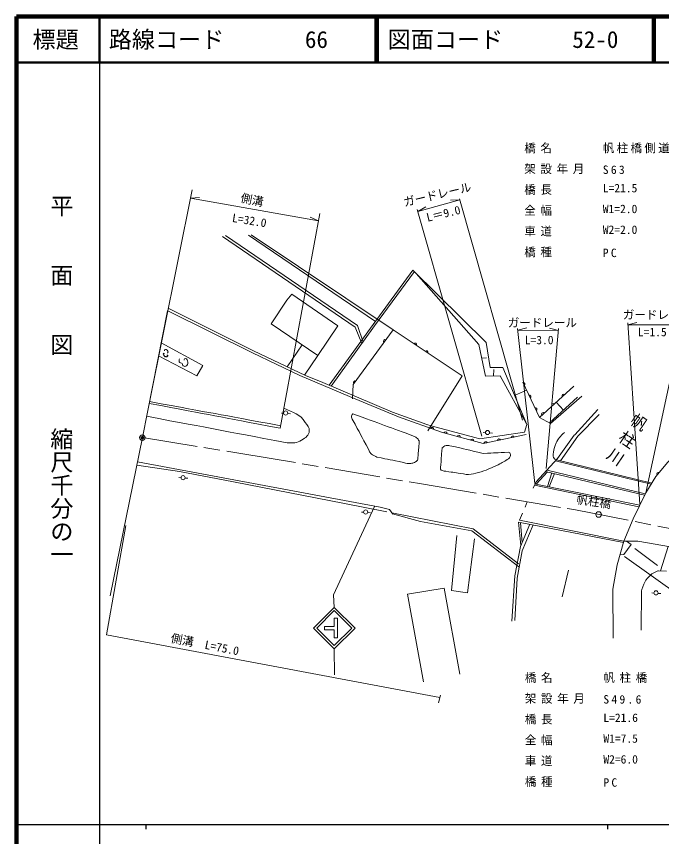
# Model space of a CAD drawing. Units: millimetres, scale not verified. Extents: x 40000 to 680000, y 20000 to 380000.
# Drawn here: x 40000 to 179680, y 202409 to 380000 of the extents above; entities that cross this region are included whole.
import ezdxf
from ezdxf.enums import TextEntityAlignment as Align

# ---------------------------------------------------------------- set-up
doc = ezdxf.new("R2010")
doc.units = ezdxf.units.MM
doc.header["$LTSCALE"] = 1000
doc.header["$PDMODE"] = 32
doc.header["$PDSIZE"] = 500
doc.linetypes.add('CHAIN', pattern=[18.5, 12, -1.5, 3.5, -1.5])
for name, color, linetype, lineweight in [('M-BGD', 7, 'Continuous', 13), ('M-BMK', 2, 'CHAIN', 13), ('M-STR-HTXT', 7, 'Continuous', 13), ('M-TTL', 2, 'Continuous', 140), ('M-TTL-BAND', 7, 'Continuous', 25), ('M-TTL-LINE', 7, 'Continuous', 50), ('M-TTL-TXT', 7, 'Continuous', 13)]:
    doc.layers.add(name, color=color, linetype=linetype, lineweight=lineweight)
doc.layers.add('M-OTRS', color=6, linetype='Continuous')
doc.styles.add('@ＭＳ ゴシック', font='')
doc.styles.add('ＭＳ ゴシック', font='')
doc.styles.get('@ＭＳ ゴシック').set_extended_font_data('@MS Gothic')
doc.styles.get('ＭＳ ゴシック').set_extended_font_data('MS Gothic')

msp = doc.modelspace()

# ---------------------------------------------------------------- linework, layer by layer
at = {"layer": 'M-BGD'}
for p, q in [((90257, 332646), (117722, 313970)), ((90817, 332731), (121541, 312125)), ((117223, 313287), (125823, 325059)), ((126152, 324735), (117542, 313031)), ((67264, 288794), (72746, 316285)), ((72769, 316234), (91132, 307167)), ((72890, 316834), (91327, 307584)), ((107709, 300170), (117223, 313287)), ((108170, 299973), (117542, 313031)), ((98646, 304126), (101853, 308885)), ((102403, 302351), (105235, 306578)), ((140720, 305987), (141737, 306100)), ((143388, 303561), (143313, 302116)), ((150420, 299102), (147835, 297951)), ((161508, 297573), (155378, 291978)), ((156848, 296459), (158428, 294762)), ((97370, 294114), (97855, 294082)), ((98743, 294024), (99363, 293983)), ((129799, 291379), (139254, 288805)), ((141061, 289894), (141546, 289862)), ((142434, 289804), (143054, 289763)), ((67264, 288794), (60334, 254524)), ((66200, 283534), (118770, 273716)), ((156721, 283770), (177392, 278684)), ((156961, 283971), (177566, 278965)), ((154999, 281378), (152551, 278729)), ((154505, 281497), (175991, 276312)), ((154900, 281754), (176151, 276638)), ((155929, 281153), (154957, 278243)), ((155306, 278173), (156502, 281015)), ((75151, 280130), (75636, 280099)), ((76524, 280040), (77144, 280000)), ((152492, 279230), (151849, 277829)), ((152168, 278525), (174753, 273787)), ((152431, 278753), (174958, 274204)), ((150140, 273712), (150560, 274911)), ((114691, 272677), (115176, 272645)), ((116064, 272587), (116684, 272546)), ((121297, 272495), (138881, 269078)), ((148944, 270928), (149532, 272407)), ((148718, 270509), (171434, 266060)), ((148718, 270509), (149212, 265410)), ((149136, 270427), (149480, 266038)), ((138881, 269078), (148698, 261472)), ((173896, 264792), (178766, 261103)), ((179443, 259925), (181105, 265233)), ((171654, 263056), (186071, 252786)), ((159560, 260083), (158181, 254311)), ((179031, 259946), (180737, 259858)), ((177539, 255167), (178024, 255135)), ((178912, 255077), (179532, 255036)), ((108876, 237460), (108823, 243048))]:
    msp.add_line(p, q, dxfattribs=at)
for points in [[(84650, 332346), (113323, 312742), (114791, 309195)], [(85233, 332541), (113848, 313039), (115107, 309450)], [(139254, 288805), (140362, 288503), (150000, 290000), (150490, 291667), (145276, 304010), (142575, 303946), (141725, 309403), (125823, 325059)], [(126579, 324315), (140097, 308941), (141546, 302071), (144714, 302152), (150442, 291780)], [(121541, 312125), (112921, 300276), (112796, 297176)], [(121541, 312125), (136532, 302175), (129100, 290257)], [(71362, 309344), (80364, 304440), (79056, 302186), (70790, 306476)], [(91327, 307584), (102595, 302260), (106327, 300760)], [(91132, 307167), (101390, 302236), (112109, 297718)], [(106327, 300760), (121416, 294320), (128874, 291636), (129799, 291379)], [(160676, 299904), (153214, 293189), (149629, 300776)], [(112109, 297718), (122736, 293262), (132047, 289959), (141064, 287495), (150365, 289458)], [(153214, 293189), (155660, 291820), (162405, 297764)], [(165912, 294894), (160881, 289429), (160784, 289311)], [(157786, 283770), (161567, 289081), (166137, 293817)], [(169176, 245350), (169118, 255982), (170029, 261275), (171532, 266396), (173499, 271230), (176251, 276843), (178442, 280379), (181035, 283463), (184920, 287173), (189623, 291455)], [(152492, 279230), (157142, 284275), (160784, 289311)], [(66064, 282862), (75284, 281432), (86968, 279209), (111060, 274551), (120189, 272752)], [(108823, 252048), (108660, 254773), (117533, 273856)], [(118770, 273716), (120779, 273248), (121471, 272241)], [(121407, 272259), (127482, 270623), (138566, 268607), (148807, 260786)], [(147258, 249047), (147896, 258838), (149127, 265210), (151178, 270027)], [(148944, 270928), (171532, 266396), (174510, 266365), (184948, 264573)], [(151898, 269886), (149506, 264262), (148405, 258342), (147935, 249164)], [(135365, 267603), (134213, 255712), (137692, 255161), (139148, 266883)], [(170664, 263438), (171482, 263516), (173092, 265634), (172075, 266390)], [(128116, 235927), (124704, 254875), (132620, 256208), (136028, 237592)]]:
    msp.add_lwpolyline(points, dxfattribs=at)
for points in [[(95176, 313438), (98518, 318569), (99598, 319836), (109610, 312977), (105235, 306578)], [(104323, 247548), (108823, 252048), (113323, 247548), (108823, 243048)], [(105031, 247548), (108823, 251340), (112616, 247548), (108823, 243755)], [(106702, 247194), (108823, 247194), (108823, 245426), (109531, 245426), (109531, 249669), (108823, 249669), (108823, 247901), (106702, 247901)]]:
    msp.add_lwpolyline(points, close=True, dxfattribs=at)
for centre, radius in [((98303, 294120), 450), ((141995, 289900), 450), ((67264, 288794), 600), ((76084, 280137), 450), ((115624, 272683), 450), ((166041, 272149), 600), ((178473, 255173), 450)]:
    msp.add_circle(centre, radius, dxfattribs=at)
for centre, start, end in [((119829, 309660), 64.35309, 223.57537), ((126256, 308916), 336.81803, 136.04032), ((128756, 307257), 336.81803, 136.04032), ((113330, 300726), 64.35309, 223.57537), ((149753, 300360), 305.67994, 104.90222), ((151034, 297647), 305.67994, 104.90222), ((158490, 297848), 52.36946, 211.59175), ((152316, 294935), 305.67994, 104.90222), ((156260, 295841), 52.36946, 211.59175), ((154030, 293835), 52.36946, 211.59175), ((130002, 290615), 350.85861, 150.0809), ((132853, 289671), 355.10582, 154.32811), ((135747, 288880), 355.10582, 154.32811), ((138641, 288089), 355.10582, 154.32811), ((141572, 287535), 22.30653, 181.52882), ((144508, 288155), 22.30653, 181.52882), ((147443, 288774), 22.30653, 181.52882), ((178983, 280919), 60.32807, 219.55036)]:
    msp.add_arc(centre, 366, start, end, dxfattribs=at)
for points, knots in [([(72094, 307571), (72066, 307651), (72039, 307756), (72091, 307836), (72161, 307941), (72314, 307902), (72442, 307854), (72609, 307792), (72711, 307709), (72775, 307543), (72826, 307410), (72891, 307261), (72775, 307177), (72721, 307138), (72670, 307126), (72611, 307128)], [0, 0, 0, 0, 1, 1, 1, 2, 2, 2, 3, 3, 3, 4, 4, 4, 5, 5, 5, 5]), ([(72036, 306919), (71999, 306957), (71886, 307063), (71836, 307054), (71761, 307041), (71769, 306809), (71848, 306691), (71868, 306661), (71890, 306654), (71916, 306629), (72034, 306513), (72021, 306311), (72187, 306303), (72248, 306300), (72274, 306354), (72334, 306352), (72422, 306350), (72463, 306232), (72541, 306263), (72702, 306328), (72857, 306626), (72768, 306669), (72727, 306689), (72599, 306660), (72553, 306645)], [0, 0, 0, 0, 1, 1, 1, 2, 2, 2, 3, 3, 3, 4, 4, 4, 5, 5, 5, 6, 6, 6, 7, 7, 7, 8, 8, 8, 8]), ([(75297, 305854), (75222, 305633), (75169, 305449), (75269, 305224), (75382, 304969), (75676, 305035), (75865, 304829), (76010, 304670), (75903, 304437), (76086, 304324), (76347, 304163), (76653, 304161), (76869, 304379), (77165, 304678), (77151, 305025), (77069, 305438), (77034, 305615), (76974, 305721), (76834, 305833), (76709, 305933), (76546, 305937), (76425, 305833), (76341, 305760), (76316, 305679), (76301, 305577)], [0, 0, 0, 0, 1, 1, 1, 2, 2, 2, 3, 3, 3, 4, 4, 4, 5, 5, 5, 6, 6, 6, 7, 7, 7, 8, 8, 8, 8]), ([(98592, 287683), (99878, 287636), (100707, 287544), (101750, 288238), (102603, 288805), (103384, 289240), (103414, 290263), (103437, 291046), (102963, 291408), (102546, 292071), (101390, 293907), (100042, 294189), (97918, 295139)], [0, 0, 0, 0, 1, 1, 1, 2, 2, 2, 3, 3, 3, 4, 4, 4, 4]), ([(112722, 292780), (112609, 292945), (112561, 293052), (112536, 293248), (112496, 293553), (112645, 293722), (112819, 293982)], [0, 0, 0, 0, 1, 1, 1, 2, 2, 2, 2]), ([(112819, 293982), (118613, 291848), (120978, 290978), (126208, 289052), (126208, 289052), (126208, 289052), (126208, 289052)], [0, 0, 0, 0, 1, 1, 1, 2, 2, 2, 2]), ([(158629, 289893), (157743, 289001), (157327, 288651), (156853, 287634), (156510, 286895), (156352, 286447), (156246, 285640), (156169, 285057), (156071, 284505), (156552, 284165), (156696, 284063), (156791, 284002), (156961, 283971)], [0, 0, 0, 0, 1, 1, 1, 2, 2, 2, 3, 3, 3, 4, 4, 4, 4]), ([(126208, 289052), (126415, 288953), (126489, 288904), (126650, 288782), (126929, 288568), (126998, 288358), (127221, 288086), (127221, 288086), (127221, 288086), (127221, 288086)], [0, 0, 0, 0, 1, 1, 1, 2, 2, 2, 3, 3, 3, 3]), ([(118050, 284586), (117858, 284663), (117801, 284694), (117645, 284773), (117246, 284975), (116975, 285063), (116695, 285411), (116496, 285660), (116424, 285802), (116306, 286128)], [0, 0, 0, 0, 1, 1, 1, 2, 2, 2, 3, 3, 3, 3]), ([(133838, 287054), (133517, 287129), (133346, 287150), (133040, 287091), (132642, 287015), (132474, 286836), (132154, 286551)], [0, 0, 0, 0, 1, 1, 1, 2, 2, 2, 2]), ([(126915, 284399), (126927, 284206), (126912, 284091), (126837, 283916), (126713, 283629), (126487, 283553), (126198, 283433), (125890, 283305), (125702, 283264), (125372, 283215), (124753, 283123), (124460, 283246), (123783, 283417)], [0, 0, 0, 0, 1, 1, 1, 2, 2, 2, 3, 3, 3, 4, 4, 4, 4]), ([(136806, 280922), (137281, 280837), (137457, 280833), (137876, 280828), (138727, 280818), (139190, 281035), (140016, 281244), (140924, 281473), (141419, 281662), (142290, 282007), (143103, 282329), (143554, 282526), (144331, 282926), (145225, 283387), (145688, 283714), (146559, 284219), (146559, 284219), (146559, 284219), (146559, 284219)], [0, 0, 0, 0, 1, 1, 1, 2, 2, 2, 3, 3, 3, 4, 4, 4, 5, 5, 5, 6, 6, 6, 6]), ([(146559, 284219), (146734, 284379), (146829, 284485), (146902, 284706), (146997, 284990), (147035, 285270), (146810, 285468), (146725, 285543), (146663, 285584), (146556, 285611)], [0, 0, 0, 0, 1, 1, 1, 2, 2, 2, 3, 3, 3, 3]), ([(131832, 282303), (131790, 282188), (131774, 282095), (131811, 281971), (131869, 281774), (132063, 281769), (132247, 281680), (132505, 281555), (132644, 281555), (132964, 281524)], [0, 0, 0, 0, 1, 1, 1, 2, 2, 2, 3, 3, 3, 3]), ([(175364, 255654), (175455, 256056), (175504, 256187), (175622, 256519), (175900, 257304), (176113, 257751), (176650, 258388), (177302, 259163), (177818, 259515), (178753, 259907), (178854, 259950), (178922, 259931), (179031, 259946), (179031, 259946), (179031, 259946), (179031, 259946)], [0, 0, 0, 0, 1, 1, 1, 2, 2, 2, 3, 3, 3, 4, 4, 4, 5, 5, 5, 5]), ([(175224, 247125), (175224, 247125), (175364, 255654), (175364, 255654), (175364, 255654), (175359, 255348), (175359, 255348)], [0, 0, 0, 0, 1, 1, 1, 2, 2, 2, 2])]:
    msp.add_open_spline(points, degree=3, knots=knots, dxfattribs=at)
for points in [[(68822, 296608), (83021, 293985), (83021, 293985), (97219, 291362)], [(68740, 296196), (82931, 293515), (82931, 293515), (97121, 290833)], [(68185, 293415), (83389, 290549), (83389, 290549), (98592, 287683)], [(116306, 286128), (114514, 289454), (114514, 289454), (112722, 292780)], [(127221, 288086), (127068, 286242), (127068, 286242), (126915, 284399)], [(132154, 286551), (131993, 284427), (131993, 284427), (131832, 282303)], [(141062, 285383), (137450, 286219), (137450, 286219), (133838, 287054)], [(123783, 283417), (120917, 284002), (120917, 284002), (118050, 284586)], [(146556, 285611), (143809, 285497), (143809, 285497), (141062, 285383)], [(132964, 281524), (134885, 281223), (134885, 281223), (136806, 280922)]]:
    msp.add_open_spline(points, degree=3, dxfattribs=at)
at = {"layer": 'M-BMK'}
msp.add_lwpolyline([(67264, 288794), (88578, 285384), (127715, 278772), (160677, 273201), (187623, 267916), (208905, 263727), (220954, 261469), (232708, 260604), (247165, 260671), (258167, 261286)], dxfattribs=at)
at = {"layer": 'M-OTRS'}
msp.add_point((67264, 288794), dxfattribs=at)
at = {"layer": 'M-STR-HTXT'}
for p, q in [((78044, 342467), (68719, 296089)), ((77673, 340623), (79666, 340796)), ((77673, 340623), (105426, 335703)), ((126922, 337745), (135993, 340260)), ((135993, 340260), (133995, 340243)), ((135929, 340483), (149541, 292559)), ((126793, 338198), (140748, 289124)), ((126922, 337745), (128645, 338760)), ((105725, 337318), (97121, 290833)), ((105426, 335703), (103616, 336550)), ((172335, 313637), (174945, 274365)), ((172365, 313184), (174296, 313708)), ((172365, 313184), (184046, 313222)), ((184146, 313688), (176251, 276843)), ((148503, 312437), (152272, 278884)), ((148546, 312054), (150481, 312560)), ((148546, 312054), (157326, 312001)), ((157364, 312436), (154687, 282124)), ((157326, 312001), (155399, 312530)), ((131787, 233005), (131382, 231369))]:
    msp.add_line(p, q, dxfattribs=at)
msp.add_lwpolyline([(63660, 269761), (59516, 246073), (131677, 232561)], dxfattribs=at)
at = {"layer": 'M-TTL'}
for p, q in [((40000, 380000), (40000, 20000)), ((680000, 380000), (40000, 380000))]:
    msp.add_line(p, q, dxfattribs=at)
at = {"layer": 'M-TTL-BAND'}
for p, q in [((58000, 370000), (58000, 20000)), ((40000, 205000), (579000, 205000)), ((68000, 205000), (68000, 204000)), ((168000, 205000), (168000, 204000))]:
    msp.add_line(p, q, dxfattribs=at)
at = {"layer": 'M-TTL-LINE'}
for p, q in [((58000, 380000), (58000, 370000)), ((117750, 380000), (117750, 370000)), ((118250, 380000), (118250, 370000)), ((177750, 380000), (177750, 370000)), ((178250, 380000), (178250, 370000)), ((40000, 370000), (680000, 370000))]:
    msp.add_line(p, q, dxfattribs=at)

# ---------------------------------------------------------------- texts
at = {"layer": 'M-BGD', "style": 'ＭＳ ゴシック'}
msp.add_text('帆柱橋', height=1833, rotation=351.927, dxfattribs=at).set_placement((161097, 274009), align=Align.BOTTOM_LEFT)
at = {"layer": 'M-BGD', "insert": (174438, 294508), "char_height": 2566, "attachment_point": 7, "rotation": 235.749, "style": '@ＭＳ ゴシック'}
msp.add_mtext('\\T1.29;帆柱川', dxfattribs=at)
at = {"layer": 'M-STR-HTXT', "style": 'ＭＳ ゴシック'}
for s, rotation, p in [('ガードレール', 13.196, (124154, 338288)), ('側溝', 348.414, (88286, 339321)), ('L＝9.0', 13.626, (129149, 334991)), ('L=32.0', 350.881, (86510, 334974)), ('側溝\u3000L=75.0', 348.875, (73185, 244010))]:
    msp.add_text(s, height=1833, rotation=rotation, dxfattribs=at).set_placement(p, align=Align.BOTTOM_LEFT)
for s, p in [('L=21.5', (166948, 341355)), ('W1=2.0', (166948, 336855)), ('W2=2.0', (166948, 332355)), ('ガードレール', (171280, 313929)), ('ガードレール', (146371, 312211)), ('L=1.5', (174553, 310197)), ('L=3.0', (150052, 308462)), ('L=21.6', (167071, 226678)), ('W1=7.5', (167071, 222178)), ('W2=6.0', (167071, 217678))]:
    msp.add_text(s, height=1833, dxfattribs=at).set_placement(p, align=Align.BOTTOM_LEFT)
at = {"layer": 'M-STR-HTXT', "char_height": 1833, "attachment_point": 7, "style": 'ＭＳ ゴシック'}
for s, insert in [('\\T1.4;橋名', (149948, 350355)), ('\\T1.2;帆柱橋側道橋', (166948, 350355)), ('\\T1.4;架設年月', (149948, 345855)), ('\\T1.4;S63', (166948, 345855)), ('\\T1.4;橋長', (149948, 341355)), ('\\T1.4;全幅', (149948, 336855)), ('\\T1.4;車道', (149948, 332355)), ('\\T1.4;橋種', (149948, 327855)), ('\\T1.4;PC', (166948, 327855)), ('\\T1.4;橋名', (150071, 235678)), ('\\T1.4;帆柱橋', (167071, 235678)), ('\\T1.4;架設年月', (150071, 231178)), ('\\T1.4;S49.6', (167071, 231178)), ('\\T1.4;橋長', (150071, 226678)), ('\\T1.4;全幅', (150071, 222178)), ('\\T1.4;車道', (150071, 217678)), ('\\T1.4;橋種', (150071, 213178)), ('\\T1.4;PC', (167071, 213178))]:
    msp.add_mtext(s, dxfattribs=dict(at, insert=insert))
at = {"layer": 'M-TTL-BAND', "style": '@ＭＳ ゴシック'}
for s, p in [('平\u3000\u3000面\u3000\u3000図', (49777, 306475)), ('縮尺千分の一', (49777, 261030))]:
    msp.add_text(s, height=3666, rotation=270, dxfattribs=at).set_placement(p, align=Align.MIDDLE_RIGHT)
at = {"layer": 'M-TTL-TXT', "style": 'ＭＳ ゴシック'}
msp.add_text('標題', height=3666, dxfattribs=at).set_placement((48500, 375000), align=Align.MIDDLE_CENTER)
for s, p in [('路線コード       66', (60000, 375000)), ('図面コード      52-0', (120380, 375000))]:
    msp.add_text(s, height=3666, dxfattribs=at).set_placement(p, align=Align.MIDDLE_LEFT)

doc.saveas('drawing.dxf')
